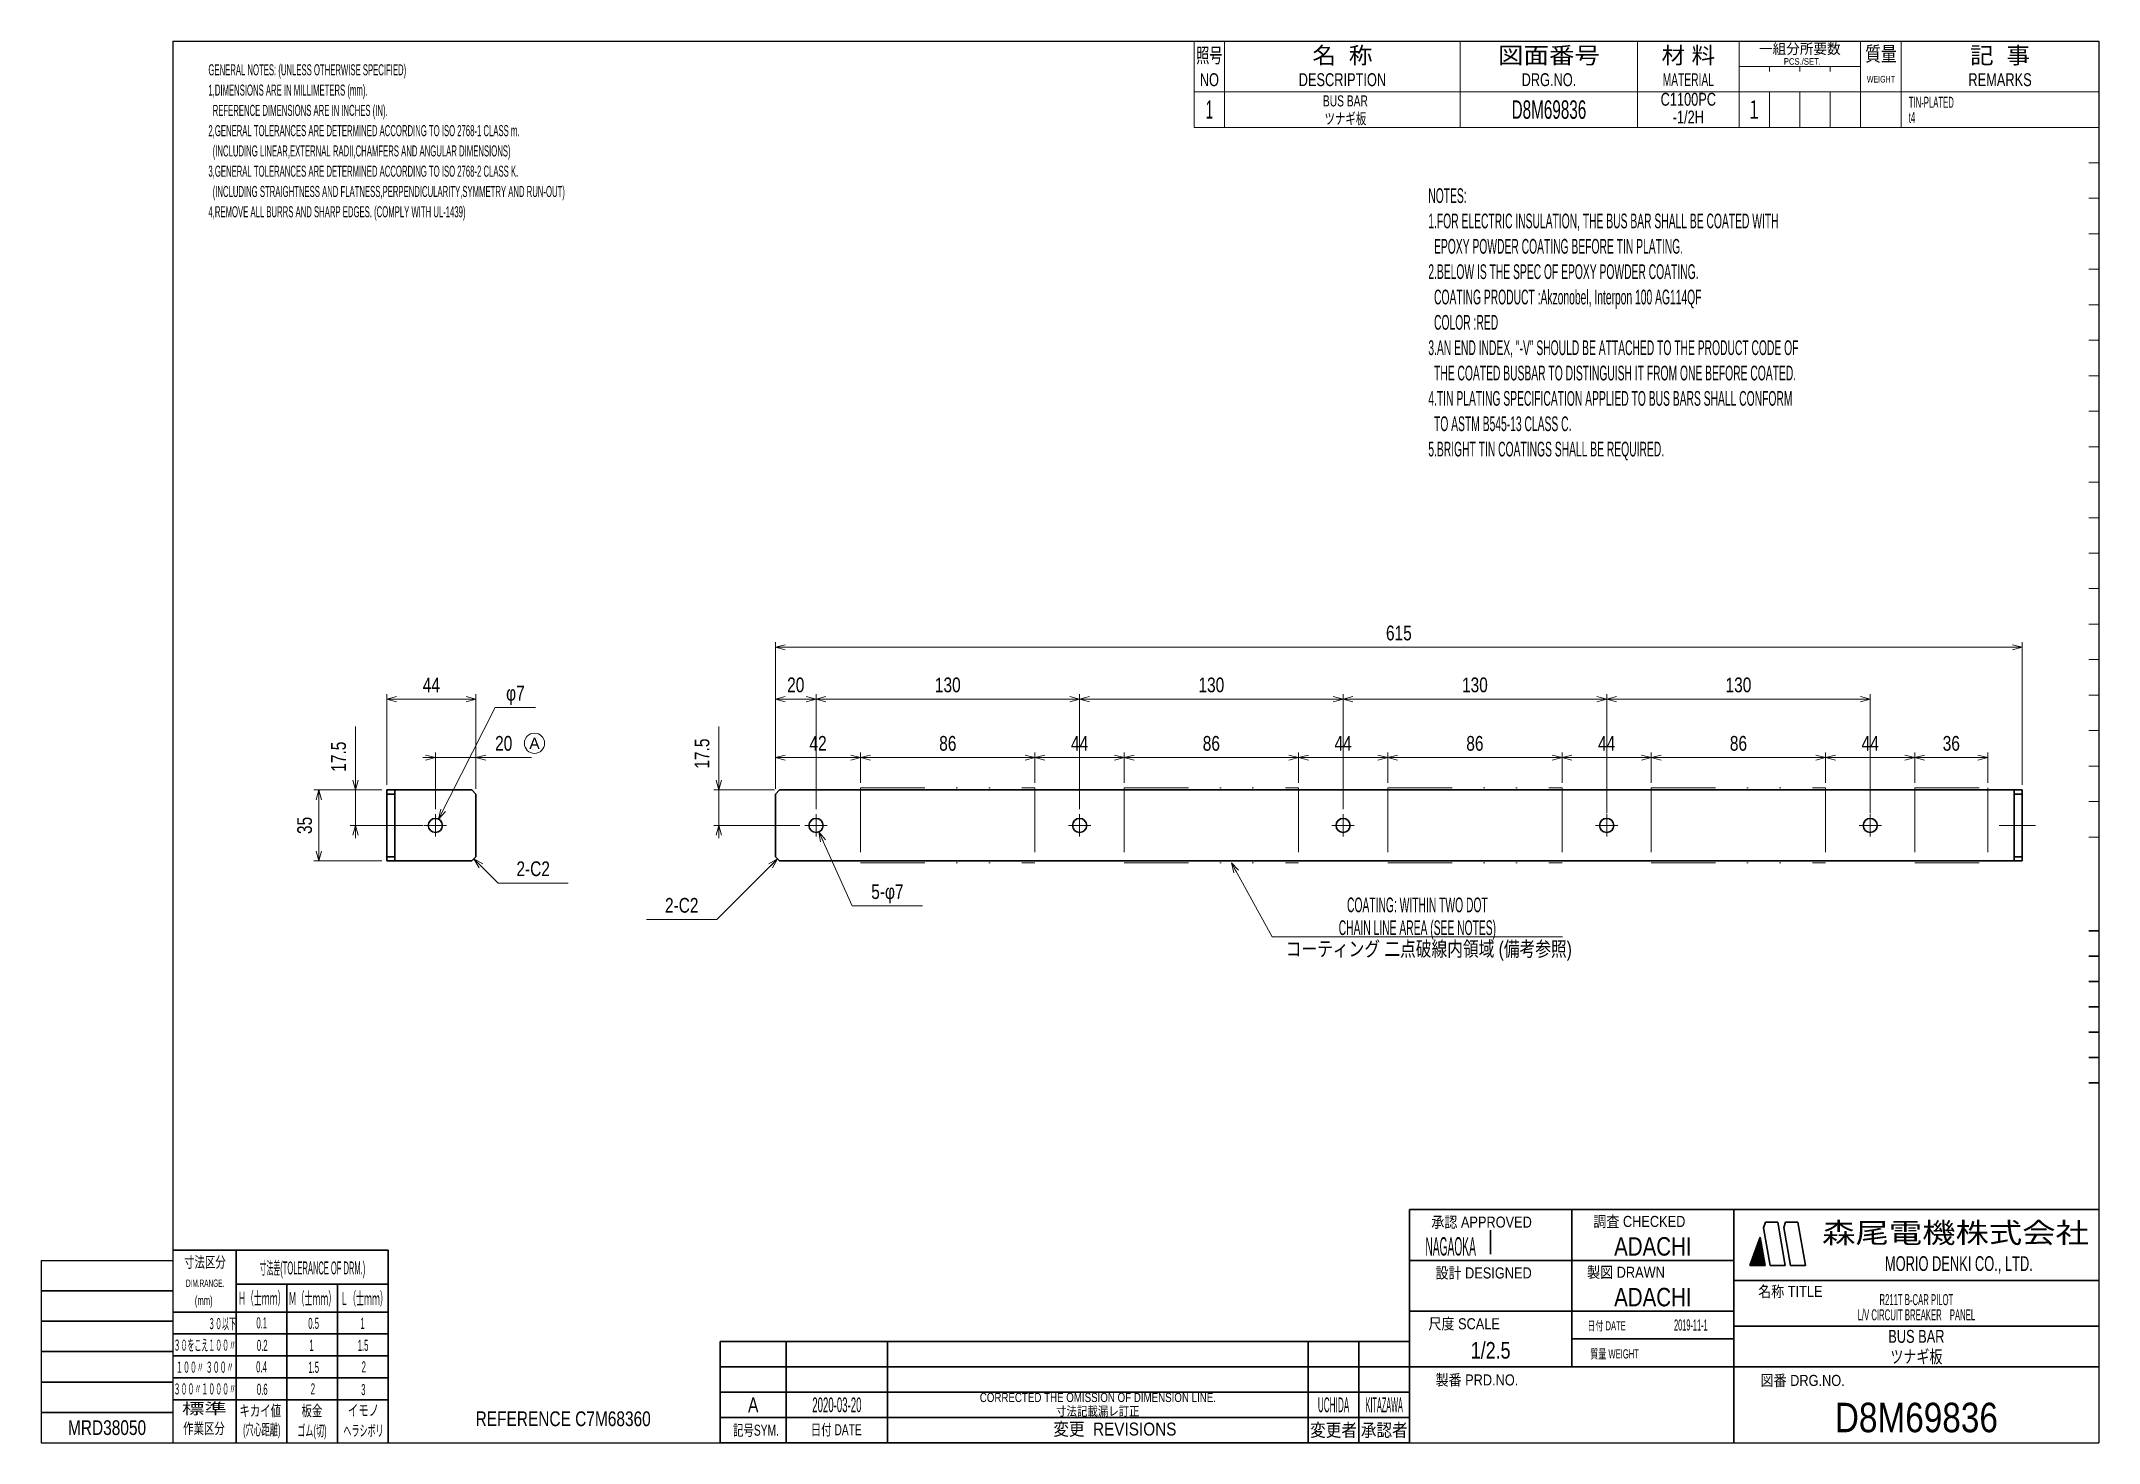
# Model space of a CAD drawing. Header units: millimetres. Extents: x 7 to 413, y 10 to 287.
import ezdxf
from ezdxf.enums import TextEntityAlignment as Align

# ---------------------------------------------------------------- set-up
doc = ezdxf.new("R2010")
doc.units = ezdxf.units.MM
doc.linetypes.add('DASHDOT', pattern=[25.3, 12.7, -6.3, 0, -6.3])
doc.linetypes.add('DIVIDE', pattern=[31.6, 12.7, -6.3, 0, -6.3, 0, -6.3])
for name, color, linetype in [('GR1_02', 7, 'Continuous'), ('GR1_03', 7, 'Continuous'), ('GR1_05', 7, 'Continuous'), ('GR1_16', 7, 'Continuous'), ('図面枠C7M', 7, 'Continuous'), ('図面枠D8M', 7, 'Continuous'), ('表題、部品表', 7, 'Continuous'), ('表題、部品表_01', 7, 'Continuous'), ('表題、部品表_02', 7, 'Continuous'), ('表題、部品表_03', 7, 'Continuous')]:
    doc.layers.add(name, color=color, linetype=linetype)
doc.styles.add('HG丸ｺﾞｼｯｸM-PRO', font='')
doc.styles.get('HG丸ｺﾞｼｯｸM-PRO').set_extended_font_data('HG丸ｺﾞｼｯｸM-PRO')

# ---------------------------------------------------------------- blocks, each defined once
blk = doc.blocks.new('BLKF024')
at = {"layer": '図面枠D8M', "color": 4, "linetype": 'Continuous', "lineweight": 13}
for p, q in [((344.778471, 46.998727), (346.524087, 48.744343)), ((344.8594, 47.221078), (346.502888, 48.864566)), ((344.940329, 47.443428), (346.48169, 48.984789)), ((345.021258, 47.665778), (346.460491, 49.105012)), ((345.102186, 47.888128), (346.439293, 49.225235)), ((345.183115, 48.110479), (346.418094, 49.345457)), ((345.264044, 48.332829), (346.396896, 49.46568)), ((345.344973, 48.555179), (346.375697, 49.585903)), ((345.425902, 48.777529), (346.354499, 49.706126)), ((345.506831, 48.999879), (346.3333, 49.826349)), ((345.58776, 49.22223), (346.312102, 49.946572)), ((345.668689, 49.44458), (346.290903, 50.066794)), ((345.749617, 49.66693), (346.269705, 50.187017)), ((345.830546, 49.88928), (346.248506, 50.30724)), ((345.911475, 50.111631), (346.227307, 50.427463)), ((345.992404, 50.333981), (346.206109, 50.547686)), ((346.073333, 50.556331), (346.18491, 50.667909)), ((346.154262, 50.778681), (346.163712, 50.788131)), ((344.157871, 45.246757), (346.693675, 47.782561)), ((344.211969, 45.442276), (346.672477, 47.902784)), ((344.292898, 45.664626), (346.651278, 48.023006)), ((344.299292, 45.246757), (346.714874, 47.662338)), ((344.373827, 45.886976), (346.63008, 48.143229)), ((344.440714, 45.246757), (346.736072, 47.542115)), ((344.454756, 46.109327), (346.608881, 48.263452)), ((344.535684, 46.331677), (346.587682, 48.383675)), ((344.582135, 45.246757), (346.757271, 47.421892)), ((344.616613, 46.554027), (346.566484, 48.503898)), ((344.697542, 46.776377), (346.545285, 48.624121)), ((344.723556, 45.246757), (346.778469, 47.301669)), ((344.864978, 45.246757), (346.799668, 47.181447)), ((345.006399, 45.246757), (346.820866, 47.061224)), ((345.147821, 45.246757), (346.842065, 46.941001)), ((345.289242, 45.246757), (346.863263, 46.820778)), ((345.430663, 45.246757), (346.884462, 46.700555)), ((345.572085, 45.246757), (346.90566, 46.580332)), ((345.713506, 45.246757), (346.926859, 46.46011)), ((345.854927, 45.246757), (346.948057, 46.339887)), ((345.996349, 45.246757), (346.969256, 46.219664)), ((346.13777, 45.246757), (346.990455, 46.099441)), ((346.279191, 45.246757), (347.011653, 45.979218)), ((346.420613, 45.246757), (347.032852, 45.858995)), ((346.562034, 45.246757), (347.05405, 45.738773)), ((346.703455, 45.246757), (347.075249, 45.61855)), ((346.844877, 45.246757), (347.096447, 45.498327)), ((346.986298, 45.246757), (347.117646, 45.378104)), ((347.12772, 45.246757), (347.138844, 45.257881))]:
    blk.add_line(p, q, dxfattribs=at)
blk = doc.blocks.new('BLKF023')
at = {"layer": '図面枠D8M', "color": 2, "linetype": 'Continuous', "lineweight": 25}
for p, q in [((33, 286.75), (413, 286.75)), ((33, 286.75), (33, 10.25)), ((413, 286.75), (413, 10.25)), ((7, 46.25), (7, 10.25)), ((7, 46.25), (33, 46.25)), ((7, 10.25), (413, 10.25))]:
    blk.add_line(p, q, dxfattribs=at)
at = {"layer": '図面枠D8M', "color": 4, "linetype": 'Continuous', "lineweight": 13}
for p, q in [((413, 269.75), (411, 269.75)), ((413, 262.75), (411, 262.75)), ((413, 255.75), (411, 255.75)), ((413, 248.75), (411, 248.75)), ((413, 241.75), (411, 241.75)), ((413, 234.75), (411, 234.75)), ((413, 227.75), (411, 227.75)), ((413, 220.75), (411, 220.75)), ((413, 213.75), (411, 213.75)), ((413, 206.75), (411, 206.75)), ((413, 199.75), (411, 199.75)), ((413, 192.75), (411, 192.75)), ((413, 185.75), (411, 185.75)), ((413, 178.75), (411, 178.75)), ((413, 171.75), (411, 171.75)), ((413, 164.75), (411, 164.75)), ((413, 157.75), (411, 157.75)), ((413, 150.75), (411, 150.75)), ((413, 143.75), (411, 143.75)), ((413, 136.75), (411, 136.75)), ((411, 129.75), (413, 129.75))]:
    blk.add_line(p, q, dxfattribs=at)
at = {"layer": '図面枠D8M', "color": 3, "linetype": 'Continuous', "lineweight": 35}
for p, q in [((413, 111.25), (411, 111.25)), ((413, 106.25), (411, 106.25)), ((413, 101.25), (411, 101.25)), ((413, 96.25), (411, 96.25)), ((413, 91.25), (411, 91.25)), ((413, 86.25), (411, 86.25)), ((413, 81.25), (411, 81.25)), ((277, 56.25), (277, 10.25)), ((277, 56.25), (413, 56.25)), ((309, 56.25), (309, 25.25)), ((341, 56.25), (341, 10.25)), ((346.84, 52.65), (347.23, 53.75)), ((347.23, 53.75), (349.64, 53.75)), ((351.14, 45.25), (349.64, 53.75)), ((351.18, 53.75), (350.82, 52.76)), ((351.18, 53.75), (353.64, 53.75)), ((355.14, 45.25), (353.64, 53.75)), ((293, 52.17), (293, 47.48)), ((344.14, 45.25), (346.16, 50.8)), ((347.14, 45.25), (346.16, 50.8)), ((348.14, 45.25), (346.84, 52.65)), ((352.14, 45.25), (350.82, 52.76)), ((33, 48.25), (75.5, 48.25)), ((45.5, 48.25), (45.5, 10.25)), ((75.5, 48.25), (75.5, 10.25)), ((277, 46.25), (341, 46.25)), ((344.14, 45.25), (347.14, 45.25)), ((348.14, 45.25), (351.14, 45.25)), ((352.14, 45.25), (355.14, 45.25)), ((45.5, 41.55), (75.5, 41.55)), ((55.5, 41.55), (55.5, 10.25)), ((65.5, 41.55), (65.5, 10.25)), ((341, 42.25), (413, 42.25)), ((7, 40.25), (33, 40.25)), ((7, 34.25), (33, 34.25)), ((33, 36.05), (75.5, 36.05)), ((277, 36.25), (341, 36.25)), ((341, 33.25), (413, 33.25)), ((33, 31.72), (75.5, 31.72)), ((309, 30.75), (341, 30.75)), ((7, 28.25), (33, 28.25)), ((33, 27.4), (75.5, 27.4)), ((277, 25.25), (413, 25.25)), ((7, 22.25), (33, 22.25)), ((33, 23.07), (75.5, 23.07)), ((33, 16.25), (7, 16.25)), ((33, 18.75), (75.5, 18.75))]:
    blk.add_line(p, q, dxfattribs=at)
at = {"layer": '図面枠D8M', "color": 4, "linetype": 'Continuous', "lineweight": 13}
blk.add_blockref('BLKF024', (0, 0), dxfattribs=at)
at = {"layer": '図面枠D8M', "color": 4, "linetype": 'Continuous', "lineweight": 13, "style": 'HG丸ｺﾞｼｯｸM-PRO'}
for s, height, width, p in [('承認 APPROVED', 2.1818, 0.863151, (291.21, 53.79)), ('調査 CHECKED', 2.182, 0.863174, (322.34, 53.92)), ('寸法差(TOLERANCE OF DRM.)', 2.5455, 0.382528, (60.52, 44.75)), ('設計 DESIGNED', 2.1818, 0.862613, (291.61, 43.76)), ('製図 DRAWN', 2.182, 0.863099, (319.7, 43.9)), ('DIM.RANGE.', 1.455, 0.522543, (39.35, 41.74)), ('名称 TITLE', 2.182, 0.862489, (352.13, 40.11)), ('Ｈ（士ｍｍ）', 2.545, 0.439786, (50.53, 38.76)), ('Ｍ（士ｍｍ）', 2.545, 0.439786, (60.52, 38.71)), ('Ｌ（士ｍｍ）', 2.545, 0.439786, (70.7, 38.71)), ('３０以下', 2.182, 0.44793, (42.7, 33.77)), ('0.1', 2.182, 0.522424, (50.53, 33.92)), ('0.5', 2.182, 0.522424, (60.76, 33.82)), ('1', 2.18, 0.521199, (70.42, 33.82)), ('尺度 SCALE', 2.182, 0.862581, (287.78, 33.74)), ('日付 DATE', 1.818, 0.618255, (315.88, 33.34)), ('３０をこえ１００〃', 2.182, 0.44793, (39.29, 29.52)), ('0.2', 2.182, 0.522424, (50.62, 29.48)), ('1', 2.18, 0.521199, (60.33, 29.48)), ('1.5', 2.182, 0.522424, (70.52, 29.48)), ('質量 WEIGHT', 1.818, 0.618812, (317.46, 27.8)), ('１００〃 ３００〃', 2.182, 0.448161, (39.29, 25.18)), ('0.4', 2.182, 0.522424, (50.48, 25.24)), ('1.5', 2.182, 0.522424, (60.76, 25.15)), ('2', 2.18, 0.521199, (70.66, 25.24)), ('３００〃１０００〃', 2.182, 0.44793, (39.29, 20.89)), ('0.6', 2.182, 0.522424, (50.62, 20.81)), ('2', 2.18, 0.521199, (60.62, 20.9)), ('3', 2.18, 0.521199, (70.56, 20.76)), ('製番 PRD.NO.', 2.182, 0.863299, (290.29, 22.66)), ('図番 DRG.NO.', 2.182, 0.863083, (354.56, 22.56)), ('キカイ値', 2.182, 0.692256, (50.24, 16.58)), ('板金', 2.182, 0.692256, (60.43, 16.58)), ('イモノ', 2.182, 0.692256, (70.61, 16.67))]:
    blk.add_text(s, height=height, dxfattribs=dict(at, width=width)).set_placement(p, align=Align.MIDDLE_CENTER)
at = {"layer": '図面枠D8M', "color": 2, "linetype": 'Continuous', "lineweight": 25, "style": 'HG丸ｺﾞｼｯｸM-PRO', "width": 1.206081}
blk.add_text('森尾電機株式会社', height=4, dxfattribs=at).set_placement((384.72, 51.68), align=Align.MIDDLE_CENTER)
at = {"layer": '図面枠D8M', "color": 4, "linetype": 'Continuous', "lineweight": 13, "style": 'HG丸ｺﾞｼｯｸM-PRO'}
for s, height, width, p in [('寸法区分', 2.182, 0.692256, (39.31, 44.15)), ('(mm)', 1.818, 0.619256, (39.07, 36.89)), ('標準', 2.182, 1.489301, (39.21, 15.25)), ('作業区分', 2.182, 0.692256, (39.12, 11.35)), ('(穴心距離)', 2.182, 0.521231, (50.53, 11.11)), ('ゴム(切)', 2.182, 0.521232, (60.43, 10.92)), ('ヘラシボリ', 2.182, 0.521228, (70.61, 10.92))]:
    blk.add_text(s, height=height, dxfattribs=dict(at, width=width)).set_placement(p, align=Align.BOTTOM_CENTER)
at = {"layer": '図面枠D8M', "color": 3, "linetype": 'Continuous', "lineweight": 35, "style": 'HG丸ｺﾞｼｯｸM-PRO', "width": 0.652197}
blk.add_text('MORIO DENKI CO., LTD.', height=2.9091, dxfattribs=at).set_placement((385.38, 45.61), align=Align.MIDDLE_CENTER)
blk = doc.blocks.new('BLKF025')
at = {"layer": '図面枠D8M', "color": 3, "linetype": 'Continuous', "lineweight": 35, "style": 'HG丸ｺﾞｼｯｸM-PRO'}
for s, height, width, p in [('NAGAOKA', 3.636, 0.414524, (285.11, 49)), ('ADACHI', 3.636, 0.830909, (325, 49)), ('ADACHI', 3.636, 0.830909, (325, 39)), ('L/V CIRCUIT BREAKER\u3000PANEL', 2.1818, 0.522183, (377, 35.5)), ('R211T B-CAR PILOT', 2.1818, 0.522123, (377, 38.5)), ('2019-11-1', 2.182, 0.482367, (332.5, 33.5)), ('BUS BAR', 2.545, 0.742441, (377, 31.25)), ('1/2.5', 3.273, 0.806358, (293, 28.5)), ('A', 2.91, 0.782973, (147.5, 17.75)), ('2020-03-20', 2.909, 0.488281, (164, 17.75)), ('UCHIDA', 2.909, 0.415827, (262, 17.75)), ('KITAZAWA', 2.909, 0.308644, (272, 17.75)), ('D8M69836', 5.818, 0.845432, (377, 15.25))]:
    blk.add_text(s, height=height, dxfattribs=dict(at, width=width)).set_placement(p, align=Align.MIDDLE_CENTER)
at = {"layer": '図面枠D8M', "color": 3, "linetype": 'Continuous', "lineweight": 35, "style": 'HG丸ｺﾞｼｯｸM-PRO', "width": 0.789397}
blk.add_text('CORRECTED THE OMISSION OF DIMENSION LINE.', height=1.8182, dxfattribs=at).set_placement((215.5, 17.75), align=Align.BOTTOM_CENTER)
blk = doc.blocks.new('BLKF026')
at = {"layer": '表題、部品表_02', "color": 4, "linetype": 'Continuous', "lineweight": 13}
for p, q in [((234.5, 276.75), (234.5, 269.75)), ((234.5, 276.75), (413, 276.75)), ((240.5, 276.75), (240.5, 269.75)), ((287, 276.75), (287, 269.75)), ((322, 276.75), (322, 269.75)), ((342, 276.75), (342, 269.75)), ((348, 276.75), (348, 269.75)), ((354, 276.75), (354, 269.75)), ((360, 269.75), (360, 276.75)), ((366, 276.75), (366, 269.75)), ((374, 276.75), (374, 269.75)), ((413, 276.75), (413, 269.75)), ((234.5, 269.75), (413, 269.75))]:
    blk.add_line(p, q, dxfattribs=at)
blk = doc.blocks.new('BLKF029')
at = {"layer": '図面枠D8M', "color": 3, "linetype": 'Continuous', "lineweight": 35}
for p, q in [((141, 15.25), (277, 15.25)), ((141, 15.25), (141, 10.25)), ((154, 15.25), (154, 10.25)), ((174, 15.25), (174, 10.25)), ((257, 15.25), (257, 10.25)), ((267, 15.25), (267, 10.25)), ((277, 15.25), (277, 10.25)), ((141, 10.25), (277, 10.25))]:
    blk.add_line(p, q, dxfattribs=at)
at = {"layer": '図面枠D8M', "color": 4, "linetype": 'Continuous', "lineweight": 13, "style": 'HG丸ｺﾞｼｯｸM-PRO'}
for s, height, width, p in [('記号SYM.', 2.182, 0.69227, (148.03, 12.74)), ('日付 DATE', 2.182, 0.692507, (163.87, 12.83)), ('変更  REVISIONS', 2.5455, 0.887352, (218.85, 12.97)), ('変更者', 2.545, 0.887717, (262, 12.75)), ('承認者', 2.545, 0.887717, (272, 12.75))]:
    blk.add_text(s, height=height, dxfattribs=dict(at, width=width)).set_placement(p, align=Align.MIDDLE_CENTER)
blk = doc.blocks.new('BLKF028')
at = {"layer": '図面枠D8M', "color": 3, "linetype": 'Continuous', "lineweight": 35}
blk.add_blockref('BLKF029', (0, 0), dxfattribs=at)
blk = doc.blocks.new('BLKF031')
at = {"layer": '図面枠D8M', "color": 3, "linetype": 'Continuous', "lineweight": 35}
for p, q in [((141, 20.25), (277, 20.25)), ((141, 20.25), (141, 15.25)), ((154, 20.25), (154, 15.25)), ((174, 20.25), (174, 15.25)), ((257, 20.25), (257, 15.25)), ((267, 20.25), (267, 15.25)), ((277, 20.25), (277, 15.25)), ((141, 15.25), (277, 15.25))]:
    blk.add_line(p, q, dxfattribs=at)
blk = doc.blocks.new('BLKF030')
at = {"layer": '図面枠D8M', "color": 3, "linetype": 'Continuous', "lineweight": 35}
blk.add_blockref('BLKF031', (0, 0), dxfattribs=at)
blk = doc.blocks.new('BLKF033')
at = {"layer": '図面枠D8M', "color": 3, "linetype": 'Continuous', "lineweight": 35}
for p, q in [((141, 25.25), (277, 25.25)), ((141, 25.25), (141, 20.25)), ((154, 25.25), (154, 20.25)), ((174, 25.25), (174, 20.25)), ((257, 25.25), (257, 20.25)), ((267, 25.25), (267, 20.25)), ((277, 25.25), (277, 20.25)), ((141, 20.25), (277, 20.25))]:
    blk.add_line(p, q, dxfattribs=at)
blk = doc.blocks.new('BLKF032')
at = {"layer": '図面枠D8M', "color": 3, "linetype": 'Continuous', "lineweight": 35}
blk.add_blockref('BLKF033', (0, 0), dxfattribs=at)
blk = doc.blocks.new('BLKF035')
at = {"layer": '図面枠D8M', "color": 3, "linetype": 'Continuous', "lineweight": 35}
for p, q in [((141, 30.25), (277, 30.25)), ((141, 30.25), (141, 25.25)), ((154, 30.25), (154, 25.25)), ((174, 30.25), (174, 25.25)), ((257, 30.25), (257, 25.25)), ((267, 30.25), (267, 25.25)), ((277, 30.25), (277, 25.25)), ((141, 25.25), (277, 25.25))]:
    blk.add_line(p, q, dxfattribs=at)
blk = doc.blocks.new('BLKF034')
at = {"layer": '図面枠D8M', "color": 3, "linetype": 'Continuous', "lineweight": 35}
blk.add_blockref('BLKF035', (0, 0), dxfattribs=at)
blk = doc.blocks.new('BLKF037')
at = {"layer": '表題、部品表_01', "color": 4, "linetype": 'Continuous', "lineweight": 13}
for p, q in [((234.5, 286.75), (234.5, 276.75)), ((234.5, 286.75), (413, 286.75)), ((240.5, 286.75), (240.5, 276.75)), ((287, 286.75), (287, 276.75)), ((322, 286.75), (322, 276.75)), ((342, 286.75), (342, 276.75)), ((366, 286.75), (366, 276.75)), ((374, 286.75), (374, 276.75)), ((413, 286.75), (413, 276.75)), ((342, 281.75), (366, 281.75)), ((348, 280.75), (348, 281.75)), ((354, 281.75), (354, 280.75)), ((360, 281.75), (360, 280.75)), ((234.5, 276.75), (413, 276.75))]:
    blk.add_line(p, q, dxfattribs=at)
at = {"layer": '表題、部品表_01', "color": 3, "linetype": 'Continuous', "lineweight": 35, "style": 'HG丸ｺﾞｼｯｸM-PRO'}
for s, height, width, p in [('照号', 2.909, 0.651535, (237.5, 283.95)), ('名  称', 3.273, 1.042426, (263.75, 283.95)), ('図面番号', 3.273, 1.127518, (304.5, 283.95)), ('材 料', 3.273, 1.042439, (332, 283.95)), ('一組分所要数', 2.036, 0.966638, (354, 285.25)), ('質量', 2.909, 0.781842, (370, 284.25)), ('記  事', 3.273, 1.042426, (393.5, 283.95)), ('NO', 2.545, 0.740841, (237.5, 279.15)), ('DESCRIPTION', 2.5455, 0.741365, (263.75, 279.15)), ('DRG.NO.', 2.545, 0.741189, (304.5, 279.15)), ('MATERIAL', 2.545, 0.594756, (332, 279.15)), ('PCS./SET.', 1.309, 0.862935, (354.5, 282.75)), ('REMARKS', 2.545, 0.742803, (393.5, 279.15)), ('WEIGHT', 1.309, 0.635507, (370, 279.25))]:
    blk.add_text(s, height=height, dxfattribs=dict(at, width=width)).set_placement(p, align=Align.MIDDLE_CENTER)
blk = doc.blocks.new('BLKF036')
at = {"layer": '表題、部品表_01', "color": 3, "linetype": 'Continuous', "lineweight": 13}
blk.add_blockref('BLKF037', (0, 0), dxfattribs=at)
blk = doc.blocks.new('BLKF039')
at = {"layer": 'GR1_02', "color": 3, "linetype": 'Continuous', "lineweight": 35}
for p, q in [((151.89, 138.24), (152.69, 139.04)), ((151.89, 138.24), (151.89, 125.84)), ((397.89, 139.04), (152.69, 139.04)), ((396.29, 139.04), (396.29, 125.04)), ((397.89, 125.04), (397.89, 139.04)), ((151.89, 125.84), (152.69, 125.04)), ((152.69, 125.04), (397.89, 125.04))]:
    blk.add_line(p, q, dxfattribs=at)
blk = doc.blocks.new('BLKF038')
at = {"layer": 'GR1_02', "color": 3, "linetype": 'Continuous', "lineweight": 35}
for centre in [(211.89, 132.04), (263.89, 132.04), (315.89, 132.04), (367.89, 132.04)]:
    blk.add_circle(centre, 1.4, dxfattribs=at)
blk.add_blockref('BLKF039', (0, 0), dxfattribs=at)
blk = doc.blocks.new('FXTIP_ARROW_S')
at = {"color": 0, "linetype": 'Continuous', "lineweight": -2}
for q in [(-1, 0), (-0.97, 0.26), (-0.97, -0.26)]:
    blk.add_line((0, 0), q, dxfattribs=at)
blk = doc.blocks.new('FXTIP_ARROW_E')
at = {"color": 0, "linetype": 'Continuous', "lineweight": -2}
for q in [(-1, 0), (-0.97, 0.26), (-0.97, -0.26)]:
    blk.add_line((0, 0), q, dxfattribs=at)
blk = doc.blocks.new('BLKF040')
at = {"layer": 'GR1_03', "color": 4, "linetype": 'DIVIDE', "lineweight": 13}
for p, q in [((168.69, 139.44), (168.69, 124.64)), ((168.69, 139.44), (203.09, 139.44)), ((203.09, 139.44), (203.09, 124.64)), ((168.69, 124.64), (203.09, 124.64))]:
    blk.add_line(p, q, dxfattribs=at)
blk = doc.blocks.new('BLKF041')
at = {"layer": 'GR1_03', "color": 4, "linetype": 'DIVIDE', "lineweight": 13}
for p, q in [((220.69, 139.44), (220.69, 124.64)), ((220.69, 139.44), (255.09, 139.44)), ((255.09, 139.44), (255.09, 124.64)), ((220.69, 124.64), (255.09, 124.64))]:
    blk.add_line(p, q, dxfattribs=at)
blk = doc.blocks.new('BLKF042')
at = {"layer": 'GR1_03', "color": 4, "linetype": 'DIVIDE', "lineweight": 13}
for p, q in [((272.69, 139.44), (272.69, 124.64)), ((272.69, 139.44), (307.09, 139.44)), ((307.09, 139.44), (307.09, 124.64)), ((272.69, 124.64), (307.09, 124.64))]:
    blk.add_line(p, q, dxfattribs=at)
blk = doc.blocks.new('BLKF043')
at = {"layer": 'GR1_03', "color": 4, "linetype": 'DIVIDE', "lineweight": 13}
for p, q in [((324.69, 139.44), (324.69, 124.64)), ((324.69, 139.44), (359.09, 139.44)), ((359.09, 139.44), (359.09, 124.64)), ((324.69, 124.64), (359.09, 124.64))]:
    blk.add_line(p, q, dxfattribs=at)
blk = doc.blocks.new('BLKF044')
at = {"layer": 'GR1_03', "color": 4, "linetype": 'DIVIDE', "lineweight": 13}
for p, q in [((376.69, 139.44), (376.69, 124.64)), ((376.69, 139.44), (391.09, 139.44)), ((391.09, 139.44), (391.09, 124.64)), ((376.69, 124.64), (391.09, 124.64))]:
    blk.add_line(p, q, dxfattribs=at)
blk = doc.blocks.new('BLKF045')
at = {"layer": 'GR1_05', "color": 4, "linetype": 'Continuous', "lineweight": 13}
blk.add_circle((104.34, 148.24), 2, dxfattribs=at)
at = {"layer": 'GR1_05', "color": 4, "linetype": 'Continuous', "lineweight": 13, "style": 'HG丸ｺﾞｼｯｸM-PRO', "width": 1.042301}
blk.add_text('A', height=2.18, dxfattribs=at).set_placement((104.34, 148.24), align=Align.MIDDLE_CENTER)

msp = doc.modelspace()

# ---------------------------------------------------------------- linework, layer by layer
at = {"layer": 'GR1_02', "color": 4, "linetype": 'Continuous', "lineweight": 35}
for p, q in [((91.99, 139.04), (75.19, 139.04)), ((75.19, 125.04), (75.19, 139.04)), ((76.79, 138.24), (75.19, 138.24)), ((76.79, 125.04), (76.79, 139.04)), ((91.99, 139.04), (92.79, 138.24)), ((92.79, 125.84), (92.79, 138.24)), ((396.29, 138.24), (397.89, 138.24)), ((76.79, 125.84), (75.19, 125.84)), ((91.99, 125.04), (75.19, 125.04)), ((91.99, 125.04), (92.79, 125.84)), ((396.29, 125.84), (397.89, 125.84))]:
    msp.add_line(p, q, dxfattribs=at)
at = {"layer": 'GR1_02', "color": 4, "linetype": 'DASHDOT', "lineweight": 13}
for p, q in [((84.79, 129.84), (84.79, 134.24)), ((159.89, 129.84), (159.89, 134.24)), ((211.89, 129.84), (211.89, 134.24)), ((263.89, 129.84), (263.89, 134.24)), ((315.89, 129.84), (315.89, 134.24)), ((367.89, 129.84), (367.89, 134.24)), ((86.99, 132.04), (82.59, 132.04)), ((162.09, 132.04), (157.69, 132.04)), ((214.09, 132.04), (209.69, 132.04)), ((266.09, 132.04), (261.69, 132.04)), ((318.09, 132.04), (313.69, 132.04)), ((370.09, 132.04), (365.69, 132.04)), ((393.33, 132.04), (400.53, 132.04))]:
    msp.add_line(p, q, dxfattribs=at)
at = {"layer": 'GR1_02', "color": 3, "linetype": 'Continuous', "lineweight": 35}
for centre in [(84.79, 132.04), (159.89, 132.04)]:
    msp.add_circle(centre, 1.4, dxfattribs=at)
at = {"layer": 'GR1_16', "color": 254, "linetype": 'Continuous', "lineweight": 13}
for p, q in [((151.89, 139.24), (151.89, 168.18)), ((151.89, 167.18), (397.89, 167.18)), ((397.89, 140.04), (397.89, 168.18)), ((75.19, 140.04), (75.19, 157.94)), ((75.19, 156.94), (92.79, 156.94)), ((92.79, 139.24), (92.79, 157.94)), ((151.89, 139.24), (151.89, 157.94)), ((151.89, 156.94), (159.89, 156.94)), ((159.89, 135.24), (159.89, 157.94)), ((159.89, 156.94), (211.89, 156.94)), ((211.89, 135.24), (211.89, 157.94)), ((211.89, 156.94), (263.89, 156.94)), ((263.89, 135.24), (263.89, 157.94)), ((263.89, 156.94), (315.89, 156.94)), ((315.89, 134.44), (315.89, 157.94)), ((315.89, 156.94), (367.89, 156.94)), ((367.89, 134.44), (367.89, 157.94)), ((69, 139.04), (69, 151.58)), ((140.71, 139.04), (140.71, 151.58)), ((151.89, 139.24), (151.89, 146.41)), ((168.69, 140.44), (168.69, 146.41)), ((203.09, 140.44), (203.09, 146.41)), ((220.69, 140.44), (220.69, 146.41)), ((255.09, 140.44), (255.09, 146.41)), ((272.69, 140.44), (272.69, 146.41)), ((307.09, 140.44), (307.09, 146.41)), ((324.69, 140.44), (324.69, 146.41)), ((359.09, 140.44), (359.09, 146.41)), ((376.69, 140.44), (376.69, 146.41)), ((391.09, 140.44), (391.09, 146.41)), ((151.89, 145.41), (168.69, 145.41)), ((168.69, 145.41), (203.09, 145.41)), ((203.09, 145.41), (220.69, 145.41)), ((220.69, 145.41), (255.09, 145.41)), ((255.09, 145.41), (272.69, 145.41)), ((272.69, 145.41), (307.09, 145.41)), ((307.09, 145.41), (324.69, 145.41)), ((324.69, 145.41), (359.09, 145.41)), ((359.09, 145.41), (376.69, 145.41)), ((376.69, 145.41), (391.09, 145.41)), ((74.19, 139.04), (60.8, 139.04)), ((61.8, 125.04), (61.8, 139.04)), ((74.19, 139.04), (68, 139.04)), ((69, 132.04), (69, 139.04)), ((151.69, 139.04), (139.71, 139.04)), ((140.71, 132.04), (140.71, 139.04)), ((82.39, 132.04), (68, 132.04)), ((69, 129.54), (69, 132.04)), ((156.69, 132.04), (139.71, 132.04)), ((140.71, 129.54), (140.71, 132.04)), ((74.19, 125.04), (60.8, 125.04))]:
    msp.add_line(p, q, dxfattribs=at)
at = {"layer": 'GR1_16', "color": 4, "linetype": 'Continuous', "lineweight": 13}
for p, q in [((85.42, 133.29), (96.61, 155.3)), ((96.61, 155.3), (104.53, 155.3)), ((84.79, 135.24), (84.79, 146.41)), ((92.79, 139.24), (92.79, 146.41)), ((82.29, 145.41), (84.79, 145.41)), ((84.79, 145.41), (92.79, 145.41)), ((92.79, 145.41), (103.74, 145.41)), ((160.47, 130.77), (167.05, 116.16)), ((92.39, 125.44), (97.16, 120.67)), ((152.29, 125.44), (140.31, 113.46)), ((241.84, 124.64), (249.89, 110.04)), ((97.16, 120.67), (111, 120.67)), ((167.05, 116.16), (180.89, 116.16)), ((140.31, 113.46), (126.47, 113.46)), ((249.89, 110.04), (307.19, 110.04))]:
    msp.add_line(p, q, dxfattribs=at)

# ---------------------------------------------------------------- block references
at = {"layer": 'GR1_02', "color": 3, "linetype": 'Continuous', "lineweight": 35}
msp.add_blockref('BLKF038', (0, 0), dxfattribs=at)
at = {"layer": 'GR1_03', "color": 4, "linetype": 'DIVIDE', "lineweight": 13}
for name in ['BLKF040', 'BLKF041', 'BLKF042', 'BLKF043', 'BLKF044']:
    msp.add_blockref(name, (0, 0), dxfattribs=at)
at = {"layer": 'GR1_05', "color": 4, "linetype": 'Continuous', "lineweight": 13}
msp.add_blockref('BLKF045', (0, 0), dxfattribs=at)
at = {"layer": 'GR1_16', "color": 254, "linetype": 'Continuous', "lineweight": 13, "xscale": 2, "yscale": 2}
for name, p, rotation in [('FXTIP_ARROW_S', (151.89, 167.18), 180), ('FXTIP_ARROW_E', (397.89, 167.18), 360), ('FXTIP_ARROW_S', (75.19, 156.94), 180), ('FXTIP_ARROW_E', (92.79, 156.94), 360), ('FXTIP_ARROW_S', (151.89, 156.94), 180), ('FXTIP_ARROW_E', (159.89, 156.94), 360), ('FXTIP_ARROW_S', (159.89, 156.94), 180), ('FXTIP_ARROW_E', (211.89, 156.94), 360), ('FXTIP_ARROW_S', (211.89, 156.94), 180), ('FXTIP_ARROW_E', (263.89, 156.94), 360), ('FXTIP_ARROW_S', (263.89, 156.94), 180), ('FXTIP_ARROW_E', (315.89, 156.94), 360), ('FXTIP_ARROW_S', (315.89, 156.94), 180), ('FXTIP_ARROW_E', (367.89, 156.94), 360), ('FXTIP_ARROW_S', (151.89, 145.41), 180), ('FXTIP_ARROW_E', (168.69, 145.41), 360), ('FXTIP_ARROW_S', (168.69, 145.41), 180), ('FXTIP_ARROW_E', (203.09, 145.41), 360), ('FXTIP_ARROW_S', (203.09, 145.41), 180), ('FXTIP_ARROW_E', (220.69, 145.41), 360), ('FXTIP_ARROW_S', (220.69, 145.41), 180), ('FXTIP_ARROW_E', (255.09, 145.41), 360), ('FXTIP_ARROW_S', (255.09, 145.41), 180), ('FXTIP_ARROW_E', (272.69, 145.41), 360), ('FXTIP_ARROW_S', (272.69, 145.41), 180), ('FXTIP_ARROW_E', (307.09, 145.41), 360), ('FXTIP_ARROW_S', (307.09, 145.41), 180), ('FXTIP_ARROW_E', (324.69, 145.41), 360), ('FXTIP_ARROW_S', (324.69, 145.41), 180), ('FXTIP_ARROW_E', (359.09, 145.41), 360), ('FXTIP_ARROW_S', (359.09, 145.41), 180), ('FXTIP_ARROW_E', (376.69, 145.41), 360), ('FXTIP_ARROW_S', (376.69, 145.41), 180), ('FXTIP_ARROW_E', (391.09, 145.41), 360), ('FXTIP_ARROW_E', (61.8, 139.04), 90), ('FXTIP_ARROW_S', (69, 139.04), 270), ('FXTIP_ARROW_S', (140.71, 139.04), 270), ('FXTIP_ARROW_E', (69, 132.04), 90), ('FXTIP_ARROW_E', (140.71, 132.04), 90), ('FXTIP_ARROW_S', (61.8, 125.04), 270)]:
    msp.add_blockref(name, p, dxfattribs=dict(at, rotation=rotation))
at = {"layer": 'GR1_16', "color": 4, "linetype": 'Continuous', "lineweight": 13, "xscale": 2, "yscale": 2}
for name, p, rotation in [('FXTIP_ARROW_E', (84.79, 145.41), 360), ('FXTIP_ARROW_S', (92.79, 145.41), 180), ('FXTIP_ARROW_S', (85.42, 133.29), 243.0457697668539), ('FXTIP_ARROW_S', (160.47, 130.77), 114.2448586477853), ('FXTIP_ARROW_S', (92.39, 125.44), 135), ('FXTIP_ARROW_S', (152.29, 125.44), 45.00000000005217), ('FXTIP_ARROW_S', (241.84, 124.64), 118.89519929337)]:
    msp.add_blockref(name, p, dxfattribs=dict(at, rotation=rotation))
at = {"layer": '図面枠D8M', "color": 4, "linetype": 'Continuous', "lineweight": 13}
msp.add_blockref('BLKF023', (0, 0), dxfattribs=at)
at = {"layer": '図面枠D8M', "color": 3, "linetype": 'Continuous', "lineweight": 35}
for name in ['BLKF025', 'BLKF034', 'BLKF032', 'BLKF030', 'BLKF028']:
    msp.add_blockref(name, (0, 0), dxfattribs=at)
at = {"layer": '表題、部品表_01', "color": 3, "linetype": 'Continuous', "lineweight": 13}
msp.add_blockref('BLKF036', (0, 0), dxfattribs=at)
at = {"layer": '表題、部品表_02', "color": 4, "linetype": 'Continuous', "lineweight": 13}
msp.add_blockref('BLKF026', (0, 0), dxfattribs=at)

# ---------------------------------------------------------------- texts
at = {"layer": 'GR1_16', "color": 254, "linetype": 'Continuous', "lineweight": 35, "style": 'HG丸ｺﾞｼｯｸM-PRO'}
for s, rotation, width, p in [('615', 0, 0.784542, (274.89, 167.68)), ('44', 0, 0.784542, (83.99, 157.44)), ('20', 0, 0.784542, (155.89, 157.44)), ('130', 0, 0.784542, (185.89, 157.44)), ('130', 0, 0.784542, (237.89, 157.44)), ('130', 0, 0.784542, (289.89, 157.44)), ('130', 0, 0.784542, (341.89, 157.44)), ('17.5', 90, 0.784749, (68, 145.6)), ('17.5', 90, 0.784749, (139.71, 146.21)), ('42', 0, 0.784542, (160.29, 145.91)), ('86', 0, 0.784542, (185.89, 145.91)), ('44', 0, 0.784542, (211.89, 145.91)), ('86', 0, 0.784542, (237.89, 145.91)), ('44', 0, 0.784542, (263.89, 145.91)), ('86', 0, 0.784542, (289.89, 145.91)), ('44', 0, 0.784542, (315.89, 145.91)), ('86', 0, 0.784542, (341.89, 145.91)), ('44', 0, 0.784542, (367.89, 145.91)), ('36', 0, 0.784542, (383.89, 145.91)), ('35', 90, 0.784542, (61.3, 132.04))]:
    msp.add_text(s, height=2.909, rotation=rotation, dxfattribs=dict(at, width=width)).set_placement(p, align=Align.BOTTOM_CENTER)
at = {"layer": 'GR1_16', "color": 3, "linetype": 'Continuous', "lineweight": 35, "style": 'HG丸ｺﾞｼｯｸM-PRO'}
for s, height, width, p in [('φ7', 2.909, 0.782992, (100.57, 155.8)), ('20', 2.909, 0.784542, (98.26, 145.91)), ('2-C2', 2.909, 0.783285, (104.08, 121.17)), ('2-C2', 2.909, 0.783285, (133.39, 113.96)), ('5-φ7', 2.909, 0.783086, (173.97, 116.66)), ('COATING: WITHIN TWO DOT', 2.9091, 0.522323, (278.54, 114.04)), ('CHAIN LINE AREA (SEE NOTES)', 2.9091, 0.522176, (278.54, 109.54))]:
    msp.add_text(s, height=height, dxfattribs=dict(at, width=width)).set_placement(p, align=Align.BOTTOM_CENTER)
at = {"layer": 'GR1_16', "color": 3, "linetype": 'Continuous', "lineweight": 35, "style": 'HG丸ｺﾞｼｯｸM-PRO', "width": 0.781951}
msp.add_text('コーティング 二点破線内領域 (備考参照)', height=2.9091, dxfattribs=at).set_placement((280.79, 107.69), align=Align.MIDDLE_CENTER)
at = {"layer": '図面枠C7M', "color": 3, "linetype": 'Continuous', "lineweight": 35, "style": 'HG丸ｺﾞｼｯｸM-PRO', "width": 0.830707}
msp.add_text('寸法記載漏レ訂正', height=1.818, dxfattribs=at).set_placement((215.5, 16.5), align=Align.MIDDLE_CENTER)
at = {"layer": '図面枠D8M', "color": 3, "linetype": 'Continuous', "lineweight": 35, "style": 'HG丸ｺﾞｼｯｸM-PRO'}
for s, width, p in [('GENERAL NOTES: (UNLESS OTHERWISE SPECIFIED)', 0.52211, (40, 282.19)), ('1,DIMENSIONS ARE IN MILLIMETERS (mm).', 0.522052, (40, 278.19)), ('  REFERENCE DIMENSIONS ARE IN INCHES (IN).', 0.522009, (40, 274.19)), ('2,GENERAL TOLERANCES ARE DETERMINED ACCORDING TO ISO 2768-1 CLASS m.', 0.522186, (40, 270.19)), ('  (INCLUDING LINEAR,EXTERNAL RADII,CHAMFERS AND ANGULAR DIMENSIONS)', 0.522355, (40, 266.19)), ('3,GENERAL TOLERANCES ARE DETERMINED ACCORDING TO ISO 2768-2 CLASS K.', 0.52223, (40, 262.19)), ('  (INCLUDING STRAIGHTNESS AND FLATNESS,PERPENDICULARITY,SYMMETRY AND RUN-OUT)', 0.522087, (40, 258.19)), ('4,REMOVE ALL BURRS AND SHARP EDGES. (COMPLY WITH UL-1439)', 0.52235, (40, 254.19))]:
    msp.add_text(s, height=2.1818, dxfattribs=dict(at, width=width)).set_placement(p, align=Align.TOP_LEFT)
for s, height, width, p in [('ツナギ板', 2.545, 0.741121, (377, 27.25)), ('REFERENCE C7M68360', 2.9091, 0.783552, (110, 15)), ('MRD38050', 2.909, 0.783793, (20, 13.25))]:
    msp.add_text(s, height=height, dxfattribs=dict(at, width=width)).set_placement(p, align=Align.MIDDLE_CENTER)
at = {"layer": '表題、部品表', "color": 3, "linetype": 'Continuous', "lineweight": 35, "style": 'HG丸ｺﾞｼｯｸM-PRO'}
for s, height, width, p in [('NOTES:', 2.909, 0.521723, (280.7, 256.28)), ('1.FOR ELECTRIC INSULATION, THE BUS BAR SHALL BE COATED WITH ', 2.9091, 0.522417, (280.7, 251.28)), ('  EPOXY POWDER COATING BEFORE TIN PLATING.', 2.9091, 0.522634, (280.7, 246.28)), ('2.BELOW IS THE SPEC OF EPOXY POWDER COATING.', 2.9091, 0.522562, (280.7, 241.28)), ('  COATING PRODUCT :Akzonobel, Interpon 100 AG114QF', 2.9091, 0.522597, (280.7, 236.28)), ('  COLOR :RED', 2.9091, 0.522617, (280.7, 231.28)), ('3.AN END INDEX, "-V" SHOULD BE ATTACHED TO THE PRODUCT CODE OF ', 2.9091, 0.522378, (280.7, 226.28)), ('  THE COATED BUSBAR TO DISTINGUISH IT FROM ONE BEFORE COATED.', 2.9091, 0.522152, (280.7, 221.28)), ('4.TIN PLATING SPECIFICATION APPLIED TO BUS BARS SHALL CONFORM ', 2.9091, 0.522557, (280.7, 216.28)), ('  TO ASTM B545-13 CLASS C.', 2.9091, 0.522487, (280.7, 211.28)), ('5.BRIGHT TIN COATINGS SHALL BE REQUIRED.', 2.9091, 0.522387, (280.7, 206.28))]:
    msp.add_text(s, height=height, dxfattribs=dict(at, width=width)).set_placement(p, align=Align.MIDDLE_LEFT)
at = {"layer": '表題、部品表_03', "color": 3, "linetype": 'Continuous', "lineweight": 35, "style": 'HG丸ｺﾞｼｯｸM-PRO'}
for s, height, width, p in [('BUS BAR', 2.182, 0.692724, (264.34, 274.97)), ('1', 3.64, 0.521199, (237.5, 273.25)), ('ツナギ板', 2.182, 0.692256, (264.34, 271.47)), ('D8M69836', 3.636, 0.619412, (304.5, 273.25)), ('１', 3.64, 0.578238, (345, 273.25))]:
    msp.add_text(s, height=height, dxfattribs=dict(at, width=width)).set_placement(p, align=Align.MIDDLE_CENTER)
for s, width, p in [('C1100PC', 0.740867, (332, 273.25)), ('-1/2H', 0.740841, (332, 269.75))]:
    msp.add_text(s, height=2.545, dxfattribs=dict(at, width=width)).set_placement(p, align=Align.BOTTOM_CENTER)
for s, width, p in [('t4', 0.521291, (375.5, 271.69)), ('TIN-PLATED', 0.522156, (375.5, 274.69))]:
    msp.add_text(s, height=2.182, dxfattribs=dict(at, width=width)).set_placement(p, align=Align.MIDDLE_LEFT)

doc.saveas('drawing.dxf')
